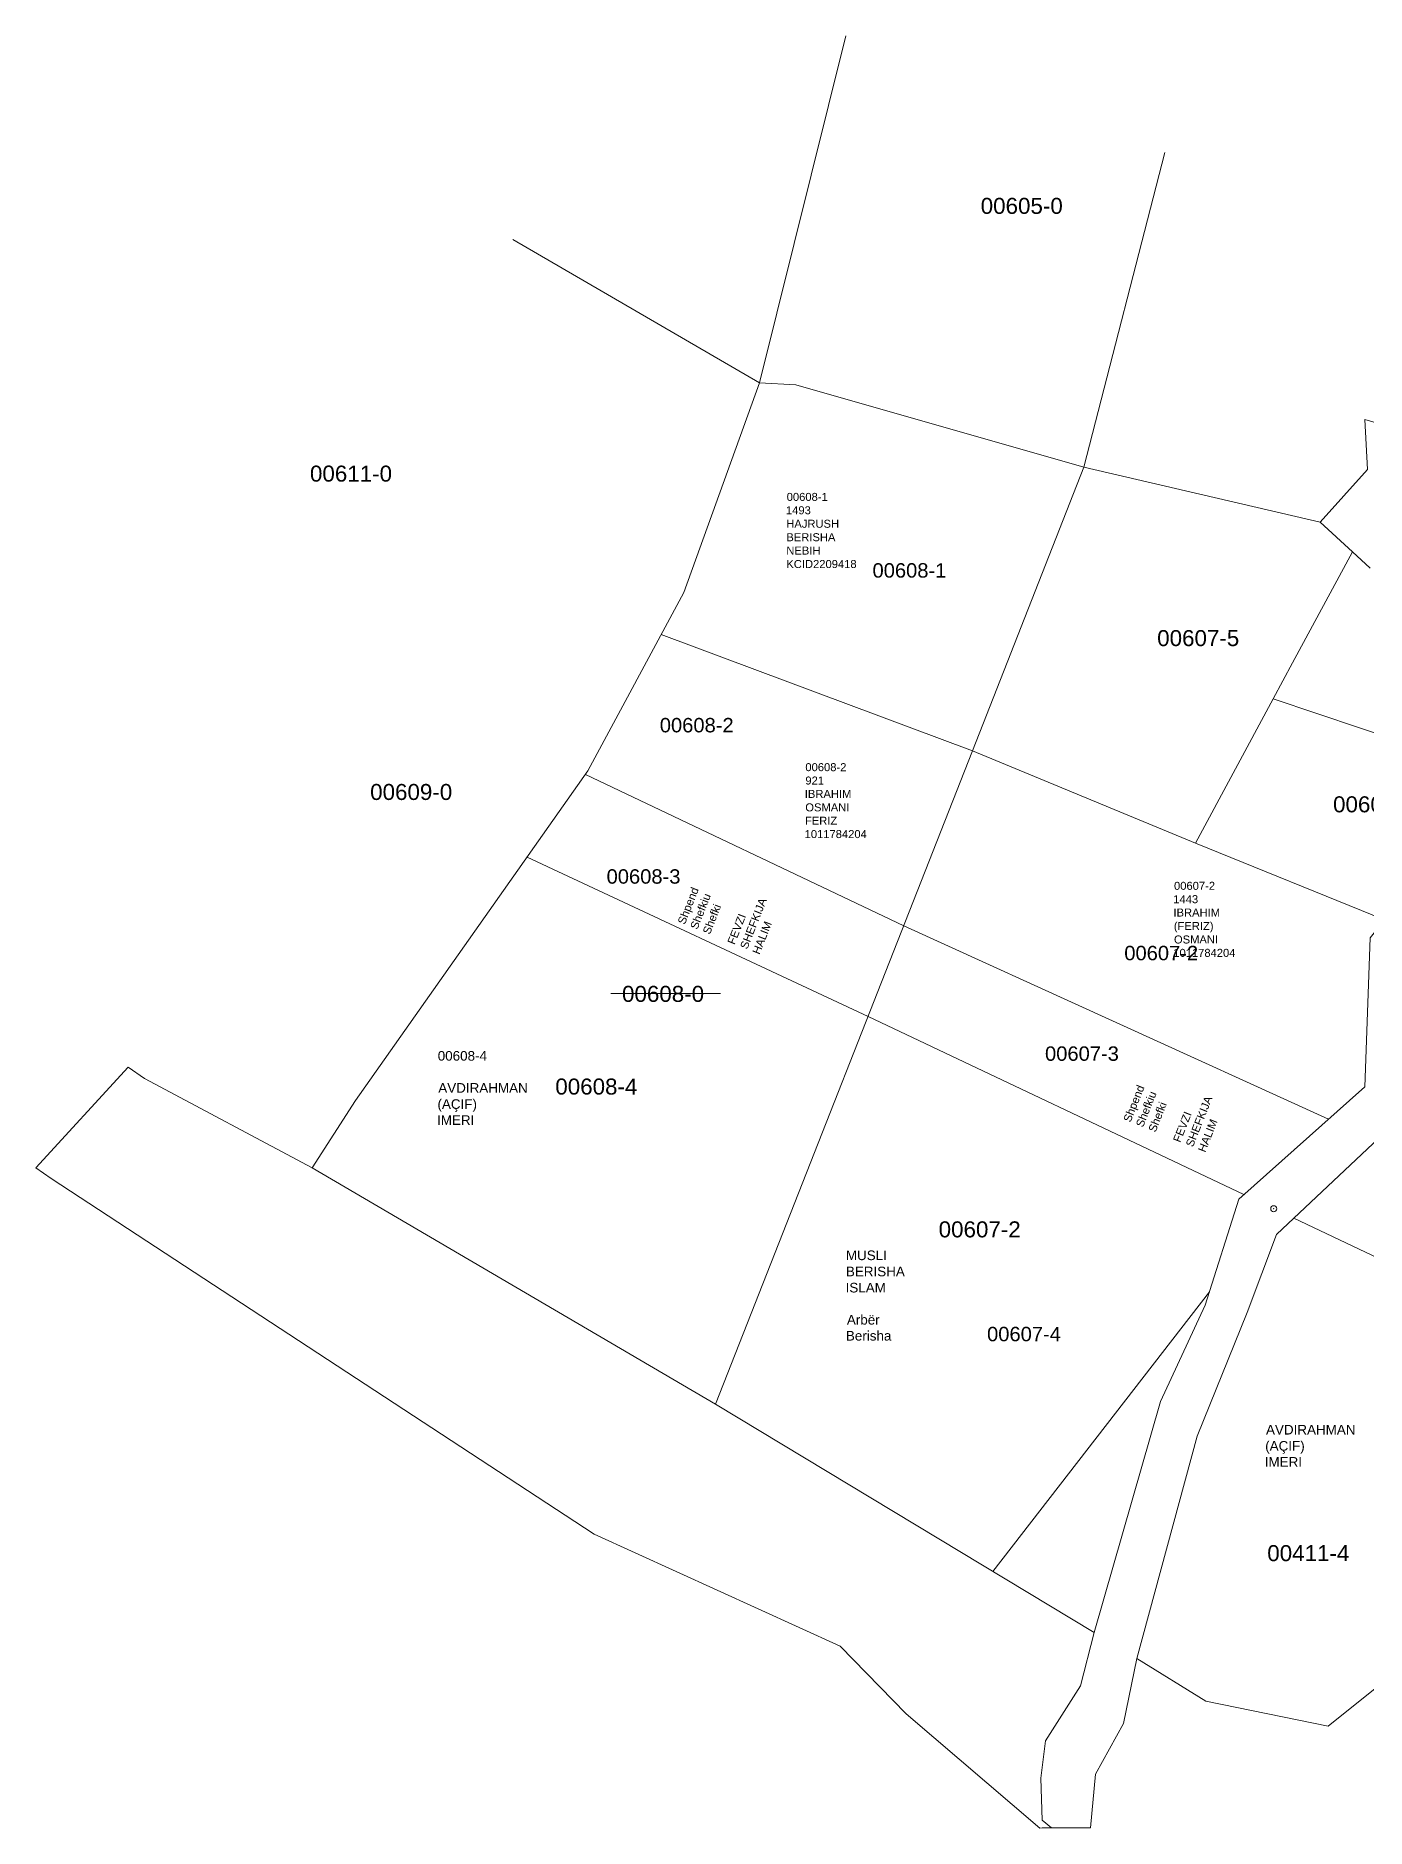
# Model space of a CAD drawing. Header units: metres. Extents: x 7513349 to 7514739, y 4689531 to 4690598.
# Drawn here: x 7514388.6 to 7514554.8, y 4689919.6 to 4690143.5 of the extents above; entities that cross this region are included whole.
import ezdxf

# ---------------------------------------------------------------- set-up
doc = ezdxf.new("R2010")
doc.units = ezdxf.units.M
doc.header["$PDMODE"] = 32
doc.header["$PDSIZE"] = 0.75
doc.layers.get('0').update_dxf_attribs({"lineweight": 0})
for name, color, linetype, lineweight in [('mungese nr', 1, 'Continuous', 0), ('mungese parc', 1, 'Continuous', 0), ('mungese parc matjet', 1, 'Continuous', 0), ('Ndarjet', 1, 'Continuous', 0), ('Nr Parceles Baze', 7, 'Continuous', 0), ('Nr-Kojshi', 251, 'Continuous', 0), ('Parc-Kojshi', 251, 'Continuous', 0), ('Parcela Baze', 7, 'Continuous', 0), ('pronaret veq', 7, 'Continuous', 0)]:
    doc.layers.add(name, color=color, linetype=linetype, lineweight=lineweight)
doc.styles.get("Standard").update_dxf_attribs({"font": 'arial.ttf'})

msp = doc.modelspace()

# ---------------------------------------------------------------- linework, layer by layer
at = {"flags": 128}
for points in [[(7514545.58, 4690065.2), (7514553.05, 4690079.07), (7514549.022, 4690082.773), (7514519.503, 4690089.634), (7514505.58, 4690054.2), (7514533.46, 4690042.67), (7514543.152, 4690060.678)], [(7514559.761, 4690051.734), (7514559.51, 4690055.216), (7514543.152, 4690060.678), (7514533.46, 4690042.67), (7514557.07, 4690033.07), (7514561.001, 4690037.915), (7514567.421, 4690040.614), (7514566.751, 4690045.424)], [(7514473.508, 4689972.581), (7514423.119, 4690002.102), (7514402.17, 4690013.252), (7514400.123, 4690014.671), (7514388.593, 4690002.115), (7514390.489, 4690000.783), (7514458.338, 4689956.312), (7514489.047, 4689942.312), (7514497.317, 4689933.872), (7514514.009, 4689919.589), (7514514.276, 4689919.632), (7514515.439, 4689919.632), (7514514.276, 4689920.592), (7514514.117, 4689925.842), (7514514.707, 4689930.481), (7514519.097, 4689937.371), (7514520.807, 4689944.02)]]:
    msp.add_lwpolyline(points, close=True, dxfattribs=at)
at = {"layer": 'mungese parc', "flags": 128}
for points in [[(7514505.58, 4690054.2), (7514466.717, 4690068.745)], [(7514496.993, 4690032.346), (7514457.231, 4690051.248)], [(7514550.041, 4690008.173), (7514496.993, 4690032.346)], [(7514539.49, 4689998.752), (7514492.54, 4690021.014)]]:
    msp.add_lwpolyline(points, dxfattribs=at)
at = {"layer": 'mungese parc matjet', "flags": 128}
for points in [[(7514492.54, 4690021.014), (7514449.958, 4690040.931)], [(7514460.407, 4690023.868), (7514474.124, 4690023.868)], [(7514596.979, 4689971.493), (7514545.731, 4689995.793)]]:
    msp.add_lwpolyline(points, dxfattribs=at)
at = {"layer": 'Ndarjet', "flags": 128}
msp.add_lwpolyline([(7514535.199, 4689986.621), (7514508.141, 4689951.668)], dxfattribs=at)
at = {"layer": 'Ndarjet'}
msp.add_point((7514543.221, 4689996.983), dxfattribs=at)
at = {"layer": 'Parc-Kojshi'}
for points in [[(7514479.003, 4690100.185), (7514489.759, 4690143.537)], [(7514519.503, 4690089.634), (7514529.634, 4690128.952)], [(7514448.153, 4690118.076), (7514479.003, 4690100.185)], [(7514505.58, 4690054.2), (7514519.503, 4690089.634)], [(7514545.58, 4690065.2), (7514553.05, 4690079.07)], [(7514505.58, 4690054.2), (7514533.46, 4690042.67)]]:
    msp.add_lwpolyline(points, dxfattribs=at)
at = {"layer": 'Parc-Kojshi', "flags": 128}
for points in [[(7514561.074, 4690093.69), (7514554.589, 4690095.612), (7514554.933, 4690089.362), (7514549.022, 4690082.773), (7514553.05, 4690079.07), (7514555.272, 4690077.023)], [(7514555.25, 4690030.815), (7514554.58, 4690012.226), (7514538.869, 4689998.197), (7514534.659, 4689984.918), (7514529.078, 4689972.919), (7514520.807, 4689944.02), (7514519.097, 4689937.371), (7514514.707, 4689930.481), (7514514.117, 4689925.842), (7514514.276, 4689920.592), (7514515.439, 4689919.632), (7514520.326, 4689919.632), (7514520.957, 4689926.321), (7514524.457, 4689932.681), (7514526.097, 4689940.78), (7514533.638, 4689968.559), (7514539.889, 4689984.008), (7514543.569, 4689993.757), (7514559.19, 4690008.466)]]:
    msp.add_lwpolyline(points, dxfattribs=at)
at = {"layer": 'Parcela Baze', "flags": 128}
for points in [[(7514519.503, 4690089.634), (7514483.503, 4690099.945), (7514479.003, 4690100.185), (7514469.542, 4690073.997), (7514457.541, 4690051.688), (7514428.5, 4690010.491), (7514423.119, 4690002.102), (7514473.508, 4689972.581), (7514505.58, 4690054.2)], [(7514555.25, 4690030.815), (7514557.07, 4690033.07), (7514533.46, 4690042.67), (7514505.58, 4690054.2), (7514473.508, 4689972.581), (7514520.807, 4689944.02), (7514529.078, 4689972.919), (7514534.659, 4689984.918), (7514538.869, 4689998.197), (7514554.58, 4690012.226)], [(7514622.63, 4690002.584), (7514625, 4690005.45), (7514562.61, 4690030.82), (7514561.21, 4690028.985), (7514559.19, 4690008.466), (7514543.569, 4689993.757), (7514539.889, 4689984.008), (7514533.638, 4689968.559), (7514526.097, 4689940.78), (7514534.737, 4689935.44), (7514549.997, 4689932.32), (7514582.178, 4689958.067), (7514597.798, 4689972.236)]]:
    msp.add_lwpolyline(points, close=True, dxfattribs=at)

# ---------------------------------------------------------------- texts
at = {"layer": 'mungese nr', "color": 8, "lineweight": -3}
for s, p in [('00608-1', (7514493.1, 4690075.845)), ('00608-2', (7514466.529, 4690056.509)), ('00608-3', (7514459.884, 4690037.602)), ('00607-2', (7514524.551, 4690028.033)), ('00607-3', (7514514.649, 4690015.468)), ('00607-4', (7514507.408, 4689980.428))]:
    msp.add_text(s, height=1.8, dxfattribs=at).set_placement(p)
at = {"layer": 'mungese nr'}
msp.add_text('00608-4', height=2, dxfattribs=at).set_placement((7514453.478, 4690011.251))
at = {"layer": 'mungese nr', "lineweight": -3}
msp.add_text('00411-4', height=2, dxfattribs=at).set_placement((7514542.41, 4689952.951))
at = {"layer": 'Nr Parceles Baze', "lineweight": -3}
for s, p in [('00608-0', (7514461.81, 4690022.83)), ('00607-2', (7514501.362, 4689993.407))]:
    msp.add_text(s, height=2, dxfattribs=at).set_placement(p)
at = {"layer": 'Nr-Kojshi'}
for s, p in [('00605-0', (7514506.614, 4690121.293)), ('00611-0', (7514422.832, 4690087.838)), ('00607-5', (7514528.66, 4690067.287)), ('00609-0', (7514430.351, 4690048.059)), ('00607-8', (7514550.629, 4690046.516))]:
    msp.add_text(s, height=2, dxfattribs=at).set_placement(p)
at = {"layer": 'pronaret veq'}
for s, height, p in [('1493', 1, (7514482.288, 4690083.758)), ('00608-1', 1, (7514482.383, 4690085.428)), ('HAJRUSH', 1, (7514482.329, 4690082.074)), ('BERISHA', 1, (7514482.338, 4690080.39)), ('NEBIH', 1, (7514482.334, 4690078.724)), ('KCID2209418', 1, (7514482.338, 4690077.04)), ('00608-2', 1, (7514484.715, 4690051.658)), ('921', 1, (7514484.715, 4690049.988)), ('IBRAHIM', 1, (7514484.643, 4690048.321)), ('OSMANI', 1, (7514484.706, 4690046.636)), ('1011784204', 1, (7514484.621, 4690043.299)), ('FERIZ', 1, (7514484.659, 4690044.97)), ('00607-2', 1, (7514530.763, 4690036.833)), ('1443', 1, (7514530.669, 4690035.162)), ('IBRAHIM', 1, (7514530.691, 4690033.496)), ('(FERIZ)', 1, (7514530.737, 4690031.812)), ('OSMANI', 1, (7514530.754, 4690030.128)), ('1011784204', 1, (7514530.669, 4690028.457)), ('00608-4', 1.2, (7514438.792, 4690015.488)), ('AVDIRAHMAN', 1.2, (7514438.861, 4690011.483)), ('(AÇIF)', 1.2, (7514438.76, 4690009.462)), ('IMERI', 1.2, (7514438.705, 4690007.462)), ('MUSLI', 1.2, (7514489.775, 4689990.565)), ('BERISHA', 1.2, (7514489.777, 4689988.545)), ('ISLAM', 1.2, (7514489.743, 4689986.524)), ('Arbër', 1.2, (7514489.9, 4689982.512)), ('Berisha', 1.2, (7514489.777, 4689980.512)), ('(AÇIF)', 1.2, (7514542.152, 4689966.755)), ('AVDIRAHMAN', 1.2, (7514542.254, 4689968.775)), ('IMERI', 1.2, (7514542.097, 4689964.755))]:
    msp.add_text(s, height=height, dxfattribs=at).set_placement(p)
for s, p in [('Shpend', (7514469.652, 4690032.424)), ('Shefkiu', (7514471.218, 4690031.804)), ('Shefki', (7514472.783, 4690031.185)), ('SHEFKIJA', (7514477.452, 4690029.337)), ('FEVZI', (7514475.867, 4690029.908)), ('HALIM', (7514478.984, 4690028.678)), ('Shpend', (7514525.32, 4690007.703)), ('Shefkiu', (7514526.886, 4690007.084)), ('Shefki', (7514528.451, 4690006.464)), ('SHEFKIJA', (7514533.12, 4690004.616)), ('FEVZI', (7514531.535, 4690005.188)), ('HALIM', (7514534.651, 4690003.957))]:
    msp.add_text(s, height=1, rotation=68.40634, dxfattribs=at).set_placement(p)

doc.saveas('drawing.dxf')
